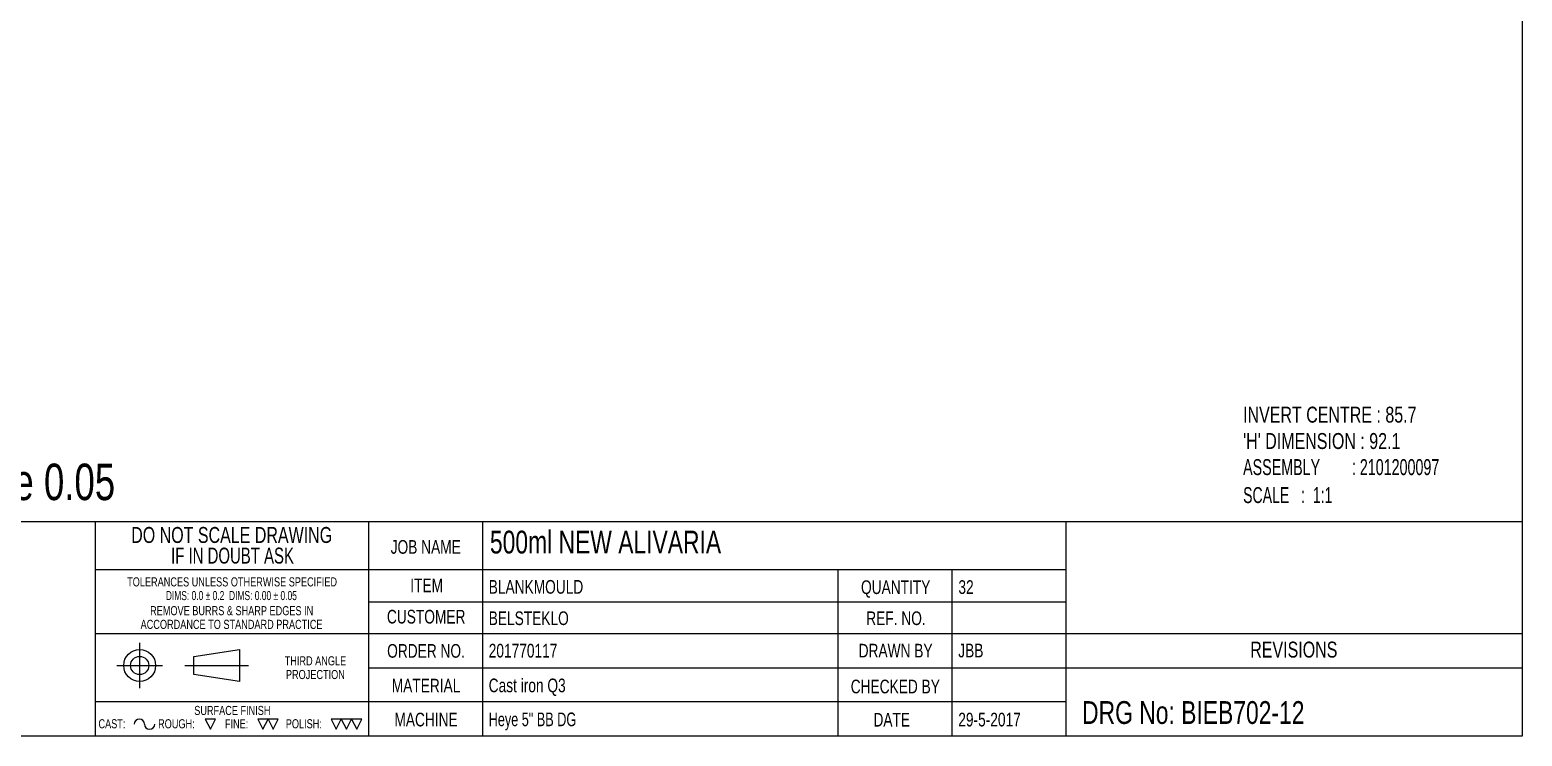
# Model space of a CAD drawing. Header units: millimetres. Extents: x 8 to 832, y 8 to 585.
# Drawn here: x 504.7 to 832, y 8 to 162.9 of the extents above; entities that cross this region are included whole.
import ezdxf

# ---------------------------------------------------------------- set-up
doc = ezdxf.new("R2010")
doc.units = ezdxf.units.MM
doc.layers.add('OUTLINE', color=7, linetype='Continuous', lineweight=25)
doc.layers.add('TEXT', color=2, linetype='Continuous')
doc.styles.add('SLDTEXTSTYLE0', font='TXT', dxfattribs={"width": 0.75})
doc.styles.add('SLDTEXTSTYLE1', font='TXT', dxfattribs={"width": 0.669643})
doc.styles.add('SLDTEXTSTYLE2', font='TXT', dxfattribs={"width": 0.660714})
doc.styles.add('SLDTEXTSTYLE3', font='TXT', dxfattribs={"width": 0.692308})
doc.styles.add('SLDTEXTSTYLE4', font='TXT', dxfattribs={"width": 0.7})
doc.styles.add('SLDTEXTSTYLE5', font='TXT', dxfattribs={"width": 0.691176})

# ---------------------------------------------------------------- blocks, each defined once
blk = doc.blocks.new('SW_NOTE_0')
at = {"layer": 'TEXT', "color": 0, "char_height": 3.5, "attachment_point": 2}
for s, insert, style in [('DO NOT SCALE DRAWING', (28.71, 4.5), 'SLDTEXTSTYLE0'), ('IF IN DOUBT ASK', (28.89, -0.03), 'SLDTEXTSTYLE4')]:
    blk.add_mtext(s, dxfattribs=dict(at, insert=insert, style=style))
blk = doc.blocks.new('SW_NOTE_1')
at = {"layer": 'TEXT', "color": 0, "char_height": 2, "attachment_point": 2}
for s, insert, style in [('TOLERANCES UNLESS OTHERWISE SPECIFIED', (27.09, 2.57), 'SLDTEXTSTYLE0'), ('DIMS: 0.0 ± 0.2  DIMS: 0.00 ± 0.05', (26.93, -0.43), 'SLDTEXTSTYLE5')]:
    blk.add_mtext(s, dxfattribs=dict(at, insert=insert, style=style))
blk = doc.blocks.new('SW_NOTE_2')
at = {"layer": 'TEXT', "color": 0, "char_height": 2, "attachment_point": 2, "style": 'SLDTEXTSTYLE0'}
for s, insert in [('REMOVE BURRS & SHARP EDGES IN', (21.78, 2.57)), ('ACCORDANCE TO STANDARD PRACTICE', (21.75, -0.43))]:
    blk.add_mtext(s, dxfattribs=dict(at, insert=insert))
blk = doc.blocks.new('SW_NOTE_3')
at = {"layer": 'TEXT', "color": 0, "char_height": 2, "attachment_point": 2, "style": 'SLDTEXTSTYLE0'}
for s, insert in [('THIRD ANGLE', (8.34, 2.57)), ('PROJECTION', (8.33, -0.43))]:
    blk.add_mtext(s, dxfattribs=dict(at, insert=insert))

msp = doc.modelspace()

# ---------------------------------------------------------------- linework, layer by layer
at = {"layer": 'OUTLINE'}
for p, q in [((832, 585), (832, 8)), ((832, 55), (429, 55)), ((519, 55), (519, 8)), ((579, 55), (579, 8)), ((604, 55), (604, 8)), ((732, 8), (732, 55)), ((579, 44.5), (519, 44.5)), ((732, 44.5), (579, 44.5)), ((682, 8), (682, 44.5)), ((707, 8), (707, 44.5)), ((579, 37.5), (732, 37.5)), ((519, 30.5), (832, 30.5)), ((528.77569, 18.5), (528.77569, 28.5)), ((540.67455, 25.5), (550.67455, 27)), ((550.67455, 27), (550.67455, 20)), ((523.77569, 23.5), (533.77569, 23.5)), ((538.67455, 23.5), (552.67455, 23.5)), ((540.67455, 21.5), (540.67455, 25.5)), ((579, 23), (732, 23)), ((732, 23), (832, 23)), ((550.67455, 20), (540.67455, 21.5)), ((732, 15.5), (519, 15.5)), ((545.41865, 11.75), (543.16865, 11.75)), ((543.16865, 11.75), (544.29365, 9.5)), ((544.29365, 9.5), (545.41865, 11.75)), ((556.93161, 11.75), (554.68161, 11.75)), ((554.68161, 11.75), (555.80661, 9.5)), ((555.80661, 9.5), (556.93161, 11.75)), ((559.18161, 11.75), (556.93161, 11.75)), ((556.93161, 11.75), (558.05661, 9.5)), ((558.05661, 9.5), (559.18161, 11.75)), ((573, 11.75), (570.75, 11.75)), ((570.75, 11.75), (571.875, 9.5)), ((571.875, 9.5), (573, 11.75)), ((575.25, 11.75), (573, 11.75)), ((573, 11.75), (574.125, 9.5)), ((574.125, 9.5), (575.25, 11.75)), ((577.5, 11.75), (575.25, 11.75)), ((575.25, 11.75), (576.375, 9.5)), ((576.375, 9.5), (577.5, 11.75)), ((832, 8), (8, 8))]:
    msp.add_line(p, q, dxfattribs=at)
for radius in [3.5, 2]:
    msp.add_circle((528.77569, 23.5), radius, dxfattribs=at)
for centre, start, end in [((528.70836, 10.625), 0, 180), ((530.95836, 10.625), 180, 0)]:
    msp.add_arc(centre, 1.125, start, end, dxfattribs=at)

# ---------------------------------------------------------------- block references
at = {"layer": 'TEXT'}
for name, p in [('SW_NOTE_0', (520.24686, 49.38226)), ('SW_NOTE_1', (521.95589, 40.27512)), ('SW_NOTE_2', (527.1795, 33.95369)), ('SW_NOTE_3', (558.98886, 22.95369))]:
    msp.add_blockref(name, p, dxfattribs=at)

# ---------------------------------------------------------------- texts
for s, insert, char_height, attachment_point, style in [('INVERT CENTRE : 85.7', (770.79356, 80.27813), 3.5, 1, 'SLDTEXTSTYLE0'), ("'H' DIMENSION : 92.1", (770.79356, 74.49411), 3.5, 1, 'SLDTEXTSTYLE0'), ('ASSEMBLY        : 2101200097', (770.79356, 68.77573), 3.5, 1, 'SLDTEXTSTYLE1'), ('Half & half tolerance 0.05', (433.30389, 67.77849), 8, 1, 'SLDTEXTSTYLE0'), ('SCALE   :  1:1', (770.79356, 62.62883), 3.5, 1, 'SLDTEXTSTYLE2'), ('500ml NEW ALIVARIA', (605.59608, 53.07133), 5, 1, 'SLDTEXTSTYLE0'), ('JOB NAME', (591.51943, 51.01097), 3, 2, 'SLDTEXTSTYLE0'), ('ITEM', (591.71839, 42.58459), 3, 2, 'SLDTEXTSTYLE0'), ('BLANKMOULD', (605.33565, 42.25126), 3, 1, 'SLDTEXTSTYLE0'), ('QUANTITY', (694.5986, 42.17706), 3, 2, 'SLDTEXTSTYLE0'), ('32', (708.35518, 42.21082), 3, 1, 'SLDTEXTSTYLE0'), ('CUSTOMER', (591.61526, 35.70858), 3, 2, 'SLDTEXTSTYLE0'), ('BELSTEKLO', (605.33565, 35.37524), 3, 1, 'SLDTEXTSTYLE0'), ('REF. NO.', (694.66102, 35.36548), 3, 2, 'SLDTEXTSTYLE0'), ('ORDER NO.', (591.58401, 28.20789), 3, 2, 'SLDTEXTSTYLE0'), ('201770117', (605.33565, 28.25372), 3, 1, 'SLDTEXTSTYLE0'), ('DRAWN BY', (694.57977, 28.25594), 3, 2, 'SLDTEXTSTYLE0'), ('JBB', (708.31932, 28.2897), 3, 1, 'SLDTEXTSTYLE0'), ('REVISIONS', (781.91901, 28.73986), 3.5, 2, 'SLDTEXTSTYLE0'), ('MATERIAL', (591.59131, 20.58667), 3, 2, 'SLDTEXTSTYLE0'), ('Cast iron Q3', (605.32857, 20.63251), 3, 1, 'SLDTEXTSTYLE0'), ('CHECKED BY', (694.51608, 20.39389), 3, 2, 'SLDTEXTSTYLE0'), ('SURFACE FINISH', (549.10103, 14.63617), 2, 2, 'SLDTEXTSTYLE0'), ('MACHINE', (591.58922, 13.13696), 3, 2, 'SLDTEXTSTYLE0'), ('Heye 5" BB DG', (605.32857, 13.18279), 3, 1, 'SLDTEXTSTYLE3'), ('DATE', (693.72916, 13.10084), 3, 2, 'SLDTEXTSTYLE0'), ('29-5-2017', (708.31932, 13.1346), 3, 1, 'SLDTEXTSTYLE0'), ('DRG No: BIEB702-12', (735.47964, 15.68362), 5, 1, 'SLDTEXTSTYLE0'), ('CAST:', (519.74145, 11.71938), 2, 1, 'SLDTEXTSTYLE0'), ('ROUGH:', (532.81775, 11.71938), 2, 1, 'SLDTEXTSTYLE0'), ('FINE:', (547.4722, 11.71938), 2, 1, 'SLDTEXTSTYLE0'), ('POLISH:', (560.82446, 11.71938), 2, 1, 'SLDTEXTSTYLE0')]:
    msp.add_mtext(s, dxfattribs=dict(at, insert=insert, char_height=char_height, attachment_point=attachment_point, style=style))

doc.saveas('drawing.dxf')
